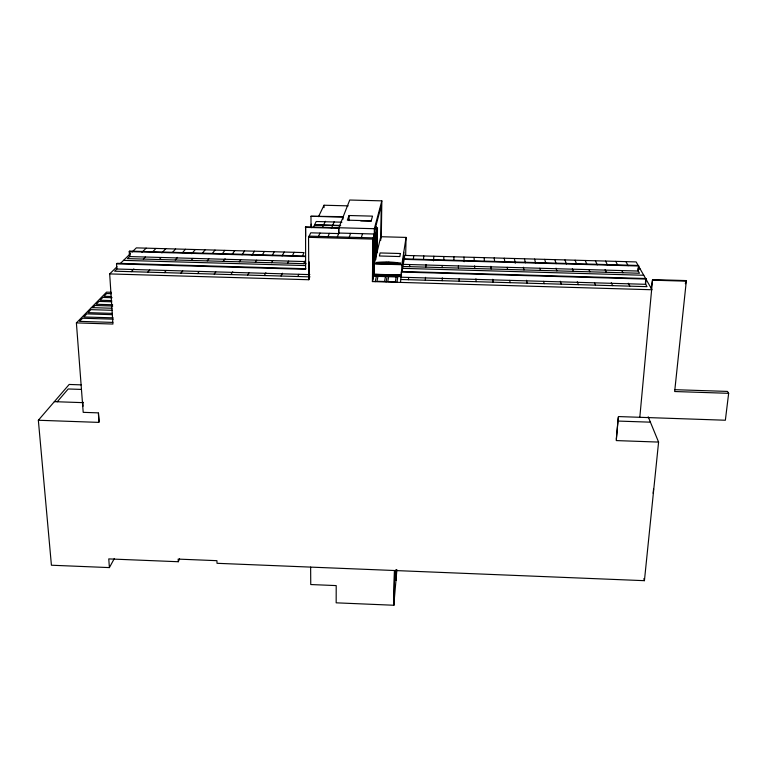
<?xml version="1.0" encoding="UTF-8"?>
<svg xmlns="http://www.w3.org/2000/svg" width="767" height="767" viewBox="0 0 767 767"><rect width="100%" height="100%" fill="white"/><g stroke="black" fill="none" stroke-linecap="round" stroke-linejoin="round"><path stroke-width="1.15" d="M381.285 237.962L381.841 200.858L349.742 200.024L338.65 228.278L338.63 233.58L310.731 232.823L308.555 237.319L308.823 279.734L109.681 273.915L112.941 324.048L76.393 322.907L83.2 412.339L98.329 412.867L99.01 422.396L38.35 420.258L51.418 565.221L109.393 567.599L114.36 558.481M337.355 236.898L338.841 233.043L338.851 227.751M343.022 219.161L343.031 217.119L310.98 216.265L311.038 226.974M349.052 220.608L349.081 215.517L372.522 216.141L371.18 220.81L347.346 220.177L349.081 215.517M402.129 271.7L404.583 255.411L636.14 261.921L652.008 289.753L372.407 281.585L372.944 239.093L374.286 234.012L338.841 233.043M372.724 280.223L373.261 237.885L309.139 236.121M381.841 200.858L374.354 228.71L373.74 275.861L387.162 276.235L386.05 281.988M372.407 281.585L374.114 274.26L374.689 230.483L381.237 205.844L380.729 240.301M375.772 259.706L376.223 226.677M378.706 263.119L376.348 263.1L377.249 262.976M376.808 251.595L377.143 229.525M378.169 262.755L378.649 263.014M378.888 263.177L379.454 263.186C377.604 262.592 384.248 263.637 381.237 262.995M380.096 262.87L379.828 263.071M380.403 262.966L381.333 263.244M382.417 263.618L383.011 263.551M382.771 263.225L382.608 262.88M385.12 263.349L383.117 262.899L383.749 263.062M383.711 263.158C384.794 263.743 382.57 263.963 383.251 262.899M383.644 262.908C383.299 263.704 383.577 263.771 383.749 262.918M384.277 263.675L384.286 262.928M385.034 263.551L385.168 262.976L384.526 263.675L384.698 262.937L385.83 262.966M386.175 263.378L385.111 262.726L385.657 262.822M385.791 262.995L386.05 262.784M384.526 263.532L386.002 263.723L386.117 263.091M386.386 263.723L386.185 263.234M386.52 263.34L387.047 263.254L383.634 263.062M386.673 263.599L386.683 263.148M388.927 263.771L387.997 263.023L387.182 263.752L388.543 263.522M387.747 263.388L387.594 263.397M388.744 263.436L388.342 263.637M389.483 263.33L388.984 263.464L389.559 263.33M389.895 263.091L389.77 263.8L388.984 263.464M389.166 263.091C390.067 263.819 388.898 264.212 389.866 263.148L390.777 263.167M389.732 263.58L389.857 263.436M390.326 263.349L390.048 263.838L390.633 263.455M392.579 263.196L390.441 263.848L391.985 263.714L391.592 263.388M391.707 263.838L390.978 263.369L391.774 263.292M392.023 263.148L392.177 263.752M392.311 263.906L392.579 263.254M392.675 263.915L392.186 263.273M393.701 263.474C392.589 263.273 393.337 263.752 394.334 263.56C393.27 263.944 394.487 263.436 393.922 263.206M394.545 263.225L393.874 263.455M395.11 263.234L395.686 263.445M395.647 263.647L395.388 263.474M396.625 263.282L396.031 263.666L396.76 263.685M397.507 263.704L400.125 263.599L396.884 263.685M399.061 263.349L399.406 263.762L398.974 263.397M401.409 272.036L401.294 277.223L645.68 284.308L645.843 278.507L401.496 271.48L401.409 272.036L646.169 279.083M400.518 282.409L401.496 271.48M401.697 271.604L401.841 264.72L406.069 237.406L380.787 236.715L374.248 263.934L401.841 264.72M403.423 258.834L403.231 264.356L638.249 271.048L638.71 266.005L638.403 265.468L403.423 258.834L403.346 259.351L638.71 266.005M403.538 262.343L403.749 252.372M404.506 259.006L404.583 255.411M405.666 255.344L406.069 237.406M443.777 260.003L443.863 256.523M442.223 280.703L442.31 277.846M442.118 267.597L442.185 265.468M433.556 260.876L433.825 256.236M425.311 280.214L425.532 277.357M425.81 267.127L426.021 264.481M396.894 569.737L393.787 605.249L336.167 602.824L336.205 585.595L310.75 584.54L310.635 567.11M423.48 259.428L423.796 255.957M616.304 439.194L618.231 417.574M638.221 267.491L637.943 270.511L639.467 273.234L402.915 266.475M645.45 282.678L645.843 278.507M651.145 288.248L652.573 279.61L685.899 280.569L686.302 281.163L674.663 391.525L728.65 393.318L725.361 420.23L618.403 416.567L616.265 440.584L658.585 442.08L644.424 580.677L217.023 563.304L216.927 560.677L178.165 559.105L178.299 561.732L108.77 558.903L109.393 567.599M639.812 417.296L652.573 279.61M653.139 493.286L653.58 489.01M685.899 280.569L685.564 283.761L685.267 283.311M413.346 259.141L413.768 255.67M408.418 279.715L408.706 277.443M409.52 266.667L409.799 264.548M400.873 276.503L401.074 275.18L398.6 275.104L398.389 276.427M397.325 276.398L397.536 275.075L377.354 274.49L377.057 275.813L401.381 276.647M396.913 282.304L398.092 274.95M396.913 263.493L397.431 263.302M396.606 263.532L396.079 263.263M393.308 263.934L392.809 263.263L393.682 263.263M393.222 263.56L392.714 263.723M392.311 263.752L391.851 263.762M390.192 263.838L390.508 263.11M387.757 263.618L387.239 263.359M387.776 263.397L388.188 263.254M386.99 263.733L386.52 263.493M386.626 263.292L387.028 263.541M385.935 263.474L385.408 263.512M384.526 263.675L384.2 262.976L383.711 263.311M384.689 262.966L391.841 263.196L390.969 263.522M375.207 281.671L376.856 274.337M378.256 263.129L378.706 262.937L376.348 262.956M377.105 249.4L376.127 253.436L376.242 244.951L377.22 241.02M375.964 255.095L377.153 250.157M376.108 244.04L377.306 239.256M377.268 237.991L376.29 241.883L376.405 233.341L377.383 229.544M376.261 232.919L377.46 228.298M361.343 237.559L362.523 233.695M349.244 237.224L350.577 233.36M393.557 263.445L393.231 263.417M393.529 263.695L394.334 263.714M327.979 236.639L329.369 233.331M331.411 228.441L334.297 221.538M308.823 279.734L309.398 278.383L309.293 261.95M178.299 561.732L179.564 558.846M318.497 236.38L319.983 233.072M322.619 227.214L325.285 221.289M393.567 263.752L394.075 263.934M297.826 276.513L298.842 274.298M303.713 263.647L304.911 261.039M302.198 256.494L304.048 252.592L136.334 247.875L132.068 252.036M313.55 226.965L316.177 221.51L341.9 222.2M318.526 216.639L324.019 205.23L348.17 205.863M292.15 256.216L294.116 252.305M281.058 276.024L282.486 273.215M287.587 263.186L288.651 261.096M310.031 276.868L114.638 271.192L116.843 269.025L116.517 263.877L305.621 269.322L305.582 226.85L374.354 228.71M310.98 216.265L343.213 216.658M282.103 255.929L284.202 252.027M264.318 275.545L265.89 272.736M271.48 262.726L272.64 260.636M272.074 255.641L274.289 251.749M262.046 255.363L264.385 251.471M247.597 275.056L248.939 272.851M255.392 262.266L256.657 260.186M252.027 255.075L254.491 251.192M230.896 274.567L232.746 271.777M239.323 261.806L240.694 259.735M242.017 254.797L244.596 250.914M232.008 254.51L234.712 250.636M214.223 274.087L215.786 271.892M223.274 261.346L225.115 258.767M222.018 254.232L224.846 250.358M197.57 273.598L199.238 271.413M207.253 260.885L208.825 258.824M212.401 253.465L214.981 250.08M387.575 263.225L388.14 263.119M202.43 253.187L205.125 249.802M180.945 273.119L182.719 270.933M191.251 260.435L192.92 258.374M191.779 253.743L195.269 249.534M57.257 401.764L68.186 388.974L81.254 389.415M38.35 420.258L69.174 384.459L81.129 384.861M182.527 252.621L185.432 249.256M164.33 272.63L166.218 270.454M175.26 259.975L177.474 257.405M172.585 252.343L175.595 248.978M147.743 272.151L149.738 269.974M159.296 259.524L161.175 257.463M161.875 252.899L165.768 248.7M152.729 251.777L155.95 248.422M131.176 271.671L133.851 268.91M143.352 259.064L145.337 257.012M92.874 307.663L94.983 305.487L112.72 306.033M76.393 322.907L106.527 292.141L111.186 292.285M141.991 252.333L146.133 248.144M393.701 263.781L394.085 263.781M109.681 273.915L117.015 266.743M120.285 263.56L130.361 253.704M116.517 263.877L117.121 263.302L305.88 268.728M304.672 261.557L129.508 256.562L129.22 251.605L129.738 251.097L305.448 256.063M382.599 263.426L382.829 263.455M383.155 263.1L382.599 263.033M388.083 262.458L388.725 262.477M391.506 263.139L388.409 262.458L385.801 262.803M376.348 263.1L376.981 263.023M383.375 263.464L383.941 263.618M390.326 262.774L390.988 262.554L389.924 262.65M390.681 262.803L391.208 262.793M393.826 263.551L393.318 263.589M389.252 262.333L388.936 262.439M360.749 220.925L371.286 221.203M314.623 224.731L340.644 225.431M314.489 225.019L340.529 225.719M305.314 227.368L338.65 228.278M308.555 237.319L372.935 239.103M129.22 251.605L305.218 256.581M638.125 269.006L640.215 269.064M389.713 263.33L390.345 263.445M393.346 263.685L392.263 263.445M306.062 263.714L127.427 258.613L130.026 256.063L129.738 251.097M123.545 260.368L305.122 265.564M402.637 268.354L643.801 275.267M652.918 280.195L686.302 281.163M374.114 274.26L401.62 275.046M116.843 269.025L309.868 274.615M400.959 279.504L647.003 286.657L645.354 283.723M111.397 293.684L106.642 293.54L103.976 296.273L111.157 296.493M112.087 297.721L102.836 297.443L100.113 300.242L111.742 300.587M111.829 301.795L98.962 301.412L96.172 304.269L112.644 304.767M91.369 307.615L111.896 308.238M112.452 310.309L90.928 309.647L88.013 312.639L112.365 313.387M112.442 314.681L86.796 313.885L83.804 316.953L113.132 317.854M113.228 319.177L82.577 318.228L79.519 321.363L112.807 322.399M674.931 389.684L727.49 391.419L728.65 393.318M54.342 401.668L83.459 402.665M617.742 421.054L650.406 422.176M392.244 263.177L391.995 263.733M386.836 262.563L385.82 262.4L386.386 262.659M386.884 262.4L387.431 262.487M396.913 263.34L397.402 263.647M394.027 263.417L394.506 263.56M625.949 261.643L628.144 265.718M628.307 283.234L629.812 286.158M621.788 270.578L622.909 272.755M615.757 261.355L617.828 265.42M605.585 261.068L607.522 265.133M605.105 269.572L606.361 272.285M611.289 282.735L612.641 285.66M595.413 260.78L597.225 264.836M585.259 260.492L586.937 264.548M594.53 282.822L595.499 285.161M588.941 269.648L589.842 271.815M648.192 416.769L658.585 442.08M575.106 260.205L576.659 264.26M577.311 281.757L578.376 284.662M572.355 268.642L573.342 271.345M564.963 259.927L566.382 263.963M554.829 259.639L556.123 263.675M560.351 281.259L561.271 284.164M556.017 268.182L556.871 270.876M643.82 578.673L644.424 580.677M544.695 259.351L545.864 263.388M543.573 281.345L544.196 283.665M539.834 268.249L540.409 270.406M534.58 259.073L535.615 263.1M524.465 258.786L525.376 262.813M526.517 280.281L527.14 283.176M523.391 267.252L523.976 269.936M514.36 258.498L515.28 263.186M509.719 280.367L510.113 282.678M507.198 267.319L507.562 269.466M504.264 258.22L504.839 261.729M494.178 257.933L494.638 261.442M492.759 279.303L493.104 282.179M490.851 266.322L491.168 268.996M484.102 257.654L484.456 261.154M82.721 401.812L83.057 406.203M98.512 413.145L99.125 421.725M475.923 278.814L476.125 281.69M474.035 257.367L474.274 260.866M474.61 265.861L474.802 268.527M463.968 257.089L464.14 261.739M459.117 278.9L459.165 281.192M458.407 265.928L458.445 268.067M305.582 226.85L305.649 236.418M453.911 256.801L453.93 260.291M311.249 224.137L311.268 227.703M324.019 205.23L324.029 207.627M376.233 232.526L375.926 255.727L377.182 250.531L377.489 227.674L376.233 232.526M394.506 570.523L393.787 605.249L394.506 570.523M396.184 569.728L395.954 580.494L396.165 569.728M400.479 263.167L400.307 264.27L375.945 263.57L376.204 262.477A25.225 6.548 0.9 0 1 400.479 263.167M396.165 276.925L395.35 281.815L387.766 281.594L388.687 276.705L396.165 276.925M400.364 253.522L399.866 256.552L379.397 255.977L380.096 252.947L400.364 253.522M385.475 276.609L384.516 281.499L376.923 281.278L378.006 276.398L385.475 276.609M376.29 274.461L375.993 275.784L374.306 275.727L374.612 274.413L376.29 274.461"/></g></svg>
